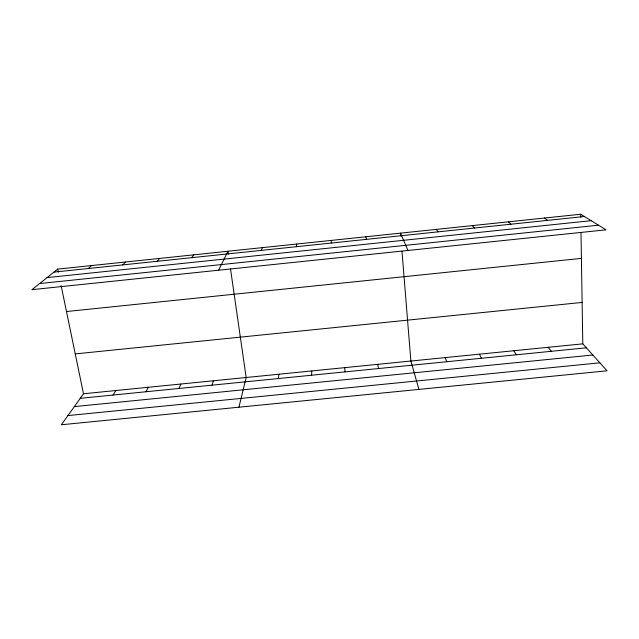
<?xml version="1.0" encoding="UTF-8"?>
<svg xmlns="http://www.w3.org/2000/svg" width="639" height="639" viewBox="0 0 639 639"><rect width="100%" height="100%" fill="white"/><g stroke="black" fill="none" stroke-linecap="round" stroke-linejoin="round"><path stroke-width="0.96" d="M311.624 375.221L311.792 370.947M278.316 378.544L278.931 374.23M296.328 246.71L296.72 244.034M238.93 407.203L246.151 377.505L230.527 268.971M261.423 250.368L262.302 247.644M211.956 385.173L213.458 380.78M178.904 388.472L180.845 384.039M218.61 270.209L227.979 251.247L228.403 254.202M145.932 391.763L148.312 387.29M113.047 395.046L115.859 390.533M191.892 257.653L193.745 254.841M61.128 285.633L83.493 393.768L61.368 424.759L607.05 370.812L582.792 343.846L580.987 232.612M157.266 261.287L159.606 258.42M122.736 264.905L125.548 261.99M88.294 268.516L91.585 265.56M57.71 269.115L31.95 289.667L606.028 229.832L580.691 214.241L57.71 269.115L58.317 272.03M53.948 272.118L584.389 216.517M47.062 277.606L591.147 220.679M39.594 283.564L598.495 225.2M66.488 311.536L581.41 258.38M75.25 353.902L582.121 302.423M83.493 393.768L582.792 343.846M80.242 398.321L586.346 347.8M74.324 406.612L592.84 355.012M67.918 415.59L599.869 362.824M544.452 218.043L547.623 220.367M508.317 221.837L510.968 224.209M472.285 225.615L474.41 228.043M548.23 347.304L551.305 351.298M436.349 229.385L437.955 231.861M513.756 350.755L516.352 354.789M479.378 354.19L481.494 358.263M407.986 250.472L400.509 233.147L400.741 236.007M445.079 357.616L446.733 361.738M418.944 389.407L410.877 361.035L401.979 251.271M365.82 236.781L366.419 239.361M377.769 364.35L378.496 368.543M344.74 367.649L345.012 371.89M331.226 240.416L331.322 243.044M580.691 214.241L580.739 217.14"/></g></svg>
